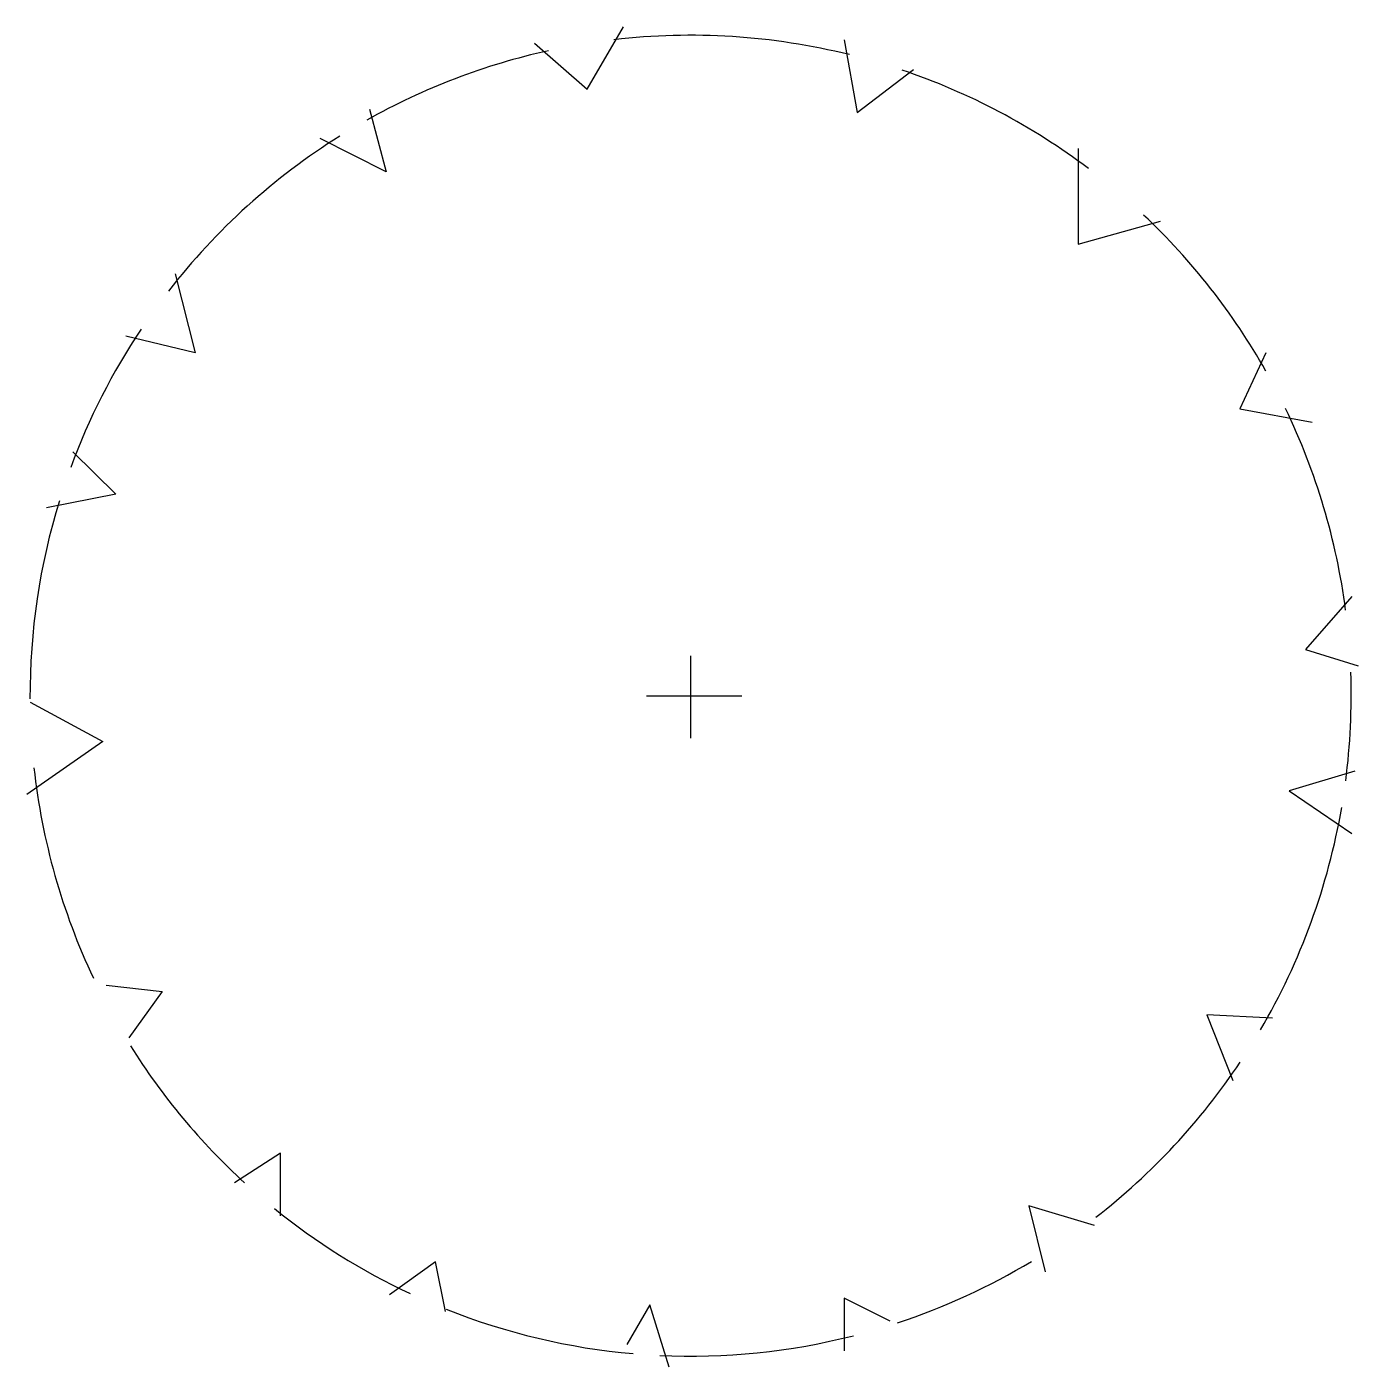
# Model space of a CAD drawing. Extents: x -3.01 to 3.03, y -3.05 to 3.04.
import ezdxf

# ---------------------------------------------------------------- set-up
doc = ezdxf.new("R2010")
doc.units = 0
doc.header["$LTSCALE"] = 1.2
doc.header["$MEASUREMENT"] = 0
doc.layers.get('0').update_dxf_attribs({"linetype": 'CONTINUOUS'})

msp = doc.modelspace()

# ---------------------------------------------------------------- linework, layer by layer
for p, q in [((-0.4701, 2.7551), (-0.3054, 3.0386)), ((-0.7094, 2.9639), (-0.4701, 2.7551)), ((0.6977, 2.9792), (0.7571, 2.6499)), ((0.7571, 2.6499), (1.0117, 2.845)), ((-1.4579, 2.6651), (-1.3832, 2.38)), ((-1.3832, 2.38), (-1.682, 2.531)), ((1.7602, 2.4852), (1.7602, 2.0507)), ((1.7602, 2.0507), (2.1337, 2.1559)), ((-2.3406, 1.9166), (-2.2506, 1.5583)), ((-2.2506, 1.5583), (-2.5647, 1.633)), ((2.6124, 1.5583), (2.4935, 1.3037)), ((2.4935, 1.3037), (2.8228, 1.2427)), ((-2.8056, 1.1086), (-2.6104, 0.915)), ((-2.6104, 0.915), (-2.9245, 0.854)), ((3.0027, 0.45), (2.7923, 0.2106)), ((2.7923, 0.2106), (3.0316, 0.1359)), ((0, 0.1817), (0, -0.1934)), ((-0.2002, 0), (0.2327, 0)), ((-2.9992, -0.0287), (-2.6699, -0.2086)), ((-2.6699, -0.2086), (-3.0144, -0.448)), ((3.0164, -0.3428), (2.7176, -0.4327)), ((2.7176, -0.4327), (3.0027, -0.6263)), ((-2.6546, -1.3154), (-2.4, -1.3444)), ((-2.4, -1.3444), (-2.551, -1.5548)), ((2.6429, -1.4648), (2.3441, -1.4496)), ((2.3441, -1.4496), (2.463, -1.7484)), ((-1.8619, -2.0777), (-2.0708, -2.2133)), ((-1.8619, -2.3628), (-1.8619, -2.0777)), ((1.8349, -2.407), (1.5361, -2.317)), ((1.5361, -2.317), (1.6108, -2.6173)), ((-1.1591, -2.5716), (-1.368, -2.721)), ((-1.1134, -2.7972), (-1.1591, -2.5716)), ((0.9065, -2.8415), (0.6977, -2.7363)), ((0.6977, -2.7363), (0.6977, -2.9756)), ((-0.185, -2.7668), (-0.2902, -2.9466)), ((-0.0966, -3.0503), (-0.185, -2.7668))]:
    msp.add_line(p, q)
for start, end in [(76.09414, 96.65978), (102.43048, 119.3539), (52.95095, 71.32945), (122.07924, 142.21135), (29.44959, 46.70632), (146.27832, 159.77064), (7.44769, 25.76344), (162.84372, 180.25861), (352.58189, 2.04026), (186.2638, 205.32162), (329.60623, 350.26287), (212.01221, 227.54092), (307.83327, 326.29148), (230.94414, 244.8696), (288.26287, 301.07656), (248.29585, 265.00863), (267.31874, 284.27366)]:
    msp.add_arc((0, 0), 3, start, end)

doc.saveas('drawing.dxf')
